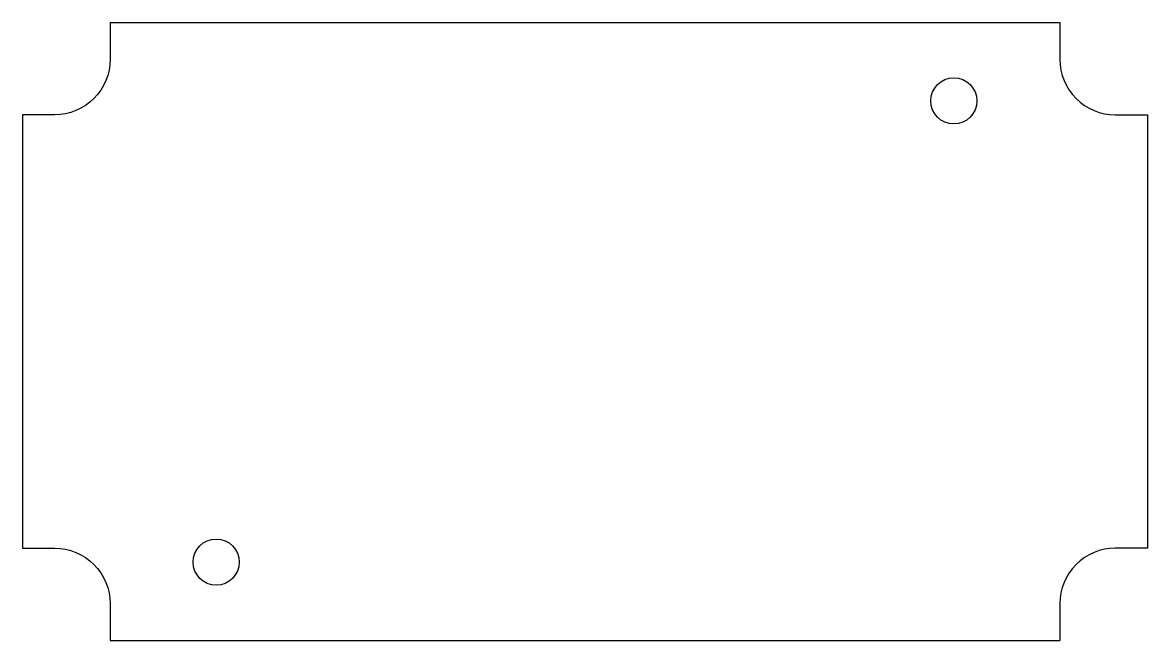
# Model space of a CAD drawing. Extents: x -30.5 to 30.5, y -16.8 to 16.8.
import ezdxf

# ---------------------------------------------------------------- set-up
doc = ezdxf.new("R2010")
doc.units = 0
doc.layers.get('0').update_dxf_attribs({"linetype": 'continuous'})

msp = doc.modelspace()

# ---------------------------------------------------------------- linework, layer by layer
at = {"color": 0}
for points in [[(-25.75, 16.75), (-25.75, 14.75, -0.414214), (-28.75, 11.75), (-30.5, 11.75)], [(25.75, 16.75), (25.75, 14.75, 0.414214), (28.75, 11.75), (30.5, 11.75)], [(-30.5, -11.75), (-28.75, -11.75, -0.414214), (-25.75, -14.75), (-25.75, -16.75)], [(30.5, -11.75), (28.75, -11.75, 0.414214), (25.75, -14.75), (25.75, -16.75)]]:
    msp.add_lwpolyline(points, format="xyb", dxfattribs=at)
for points in [[(-25.75, 16.75), (25.75, 16.75)], [(-30.5, 11.75), (-30.5, -11.75)], [(30.5, 11.75), (30.5, -11.75)], [(-25.75, -16.75), (25.75, -16.75)]]:
    msp.add_lwpolyline(points, dxfattribs=at)
for centre in [(20, 12.5), (-20, -12.5)]:
    msp.add_circle(centre, 1.25, dxfattribs=at)

doc.saveas('drawing.dxf')
